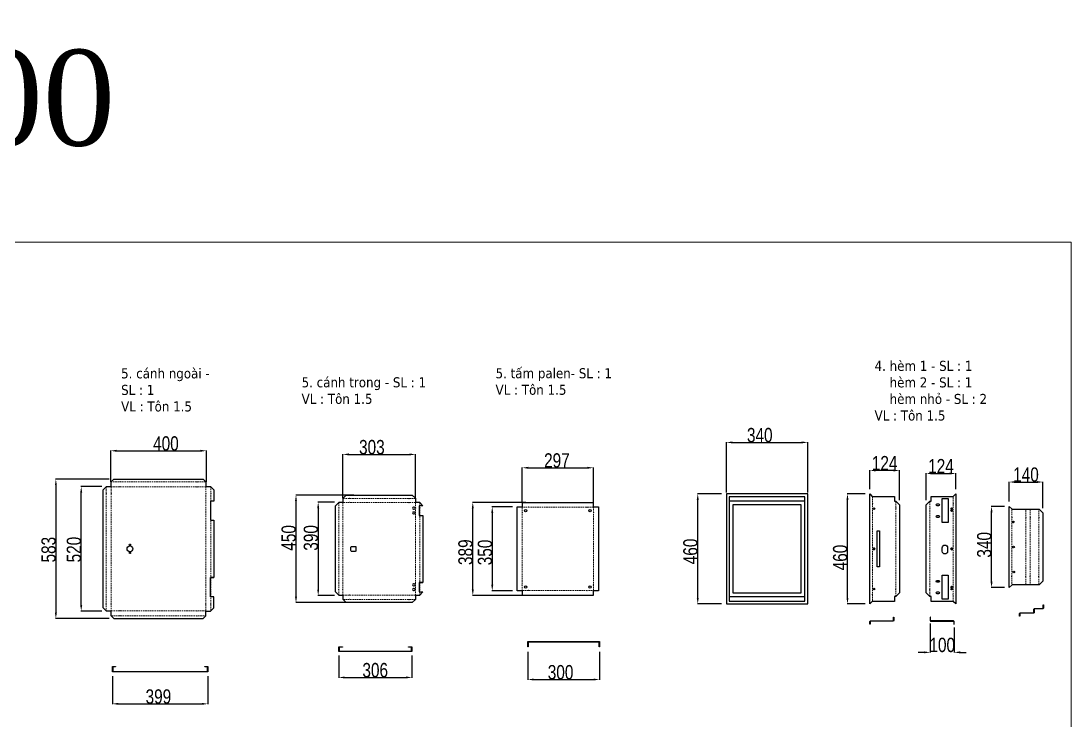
# Model space of a CAD drawing. Header units: inches. Extents: x 21 to 136330, y 8 to 58290.
# Drawn here: x 34946 to 39335, y 8106 to 11032 of the extents above; entities that cross this region are included whole.
import ezdxf
from ezdxf.enums import TextEntityAlignment as Align

# ---------------------------------------------------------------- set-up
doc = ezdxf.new("R2010")
doc.units = ezdxf.units.IN
doc.header["$MEASUREMENT"] = 0
doc.linetypes.add('HIDDEN', pattern=[9.525, 6.35, -3.175])
doc.layers.add('0 TĂNG CỨNG', color=7, linetype='Continuous', lineweight=15)
doc.layers.add('@.0.DM. NÉT ĐỨT', color=8, linetype='HIDDEN', lineweight=9)
doc.layers.add('1-EMC-ACESS', color=4, linetype='Continuous')
doc.layers.add('@.0.DM. NÉT CHÍNH', color=7, linetype='Continuous')
doc.layers.add('@.DM. KÍCH THƯỚC', color=8, linetype='Continuous', transparency=0.2)
doc.layers.add('@.DM. KÍCH THƯỚC @ 1', color=8, linetype='Continuous', transparency=0.2)
doc.styles.add('ARIAL', font='arial.ttf')
doc.styles.add('Note Text (ISO)', font='tahoma.ttf')
doc.styles.add('roman', font='roman.shx', dxfattribs={"width": 0.8})
doc.styles.add('Tahoma (Input Text)', font='tahoma.ttf')
doc.dimstyles.new('Kích thước Duy Mạnh', dxfattribs={"dimtxt": 30, "dimasz": 25, "dimexe": 1.25, "dimexo": 20, "dimtad": 1, "dimdec": 1, "dimtxsty": 'roman', "dimcen": 2.5, "dimclrd": 8, "dimclre": 8, "dimclrt": 2, "dimadec": 0, "dimazin": 0, "dimtfac": 1, "dimtdec": 1, "dimtix": 1, "dimtmove": 0, "dimatfit": 3, "dimfxl": 1, "dimtfillclr": 1, "dimarcsym": 0})

# ---------------------------------------------------------------- blocks, each defined once
blk = doc.blocks.new('*D1336')
at = {"layer": '@.DM. KÍCH THƯỚC', "color": 8, "lineweight": -2, "transparency": 16777216}
for p, q in [((38474.5, 9055.8), (38399.7, 9055.8)), ((38474.5, 8596), (38399.7, 8596))]:
    blk.add_line(p, q, dxfattribs=at)
at = {"layer": '@.DM. KÍCH THƯỚC', "lineweight": -2, "transparency": 16777216}
blk.add_line((38401, 8621), (38401, 9030.8), dxfattribs=at)
at = {"layer": '@.DM. KÍCH THƯỚC', "transparency": 16777216}
for points in [[(38396.8, 9030.8), (38405.1, 9030.8), (38401, 9055.8)], [(38396.8, 8621), (38405.1, 8621), (38401, 8596)]]:
    blk.add_solid(points, dxfattribs=at)
at = {"layer": 'Defpoints', "color": 0, "transparency": 16777216}
for p in [(38401, 9055.8), (38494.5, 9055.8), (38494.5, 8596)]:
    blk.add_point(p, dxfattribs=at)
at = {"layer": '@.DM. KÍCH THƯỚC', "color": 2, "transparency": 16777216, "insert": (38340.4, 8736.1), "char_height": 60, "attachment_point": 1, "rotation": 90, "style": 'roman'}
blk.add_mtext('460', dxfattribs=at)
blk = doc.blocks.new('*D1305')
at = {"layer": '@.DM. KÍCH THƯỚC', "color": 8, "lineweight": -2, "transparency": 16777216}
for p, q in [((35314.5, 9117.2), (35090.6, 9117.2)), ((35314.5, 8534.6), (35090.6, 8534.6))]:
    blk.add_line(p, q, dxfattribs=at)
at = {"layer": '@.DM. KÍCH THƯỚC', "lineweight": -2, "transparency": 16777216}
blk.add_line((35091.8, 9092.2), (35091.8, 8559.6), dxfattribs=at)
at = {"layer": '@.DM. KÍCH THƯỚC', "transparency": 16777216}
for points in [[(35087.7, 9092.2), (35096, 9092.2), (35091.8, 9117.2)], [(35087.7, 8559.6), (35096, 8559.6), (35091.8, 8534.6)]]:
    blk.add_solid(points, dxfattribs=at)
at = {"layer": 'Defpoints', "color": 0, "transparency": 16777216}
for p in [(35334.5, 9117.2), (35091.8, 8534.6), (35334.5, 8534.6)]:
    blk.add_point(p, dxfattribs=at)
at = {"layer": '@.DM. KÍCH THƯỚC', "color": 2, "transparency": 16777216, "insert": (35031.2, 8769), "char_height": 60, "attachment_point": 1, "rotation": 90, "style": 'roman'}
blk.add_mtext('583', dxfattribs=at)
blk = doc.blocks.new('*D1306')
at = {"layer": '@.DM. KÍCH THƯỚC', "color": 8, "lineweight": -2, "transparency": 16777216}
for p, q in [((35283.5, 9085.9), (35196.4, 9085.9)), ((35283.5, 8565.9), (35196.4, 8565.9))]:
    blk.add_line(p, q, dxfattribs=at)
at = {"layer": '@.DM. KÍCH THƯỚC', "lineweight": -2, "transparency": 16777216}
blk.add_line((35197.7, 8590.9), (35197.7, 9060.9), dxfattribs=at)
at = {"layer": '@.DM. KÍCH THƯỚC', "transparency": 16777216}
for points in [[(35193.5, 9060.9), (35201.9, 9060.9), (35197.7, 9085.9)], [(35193.5, 8590.9), (35201.9, 8590.9), (35197.7, 8565.9)]]:
    blk.add_solid(points, dxfattribs=at)
at = {"layer": 'Defpoints', "color": 0, "transparency": 16777216}
for p in [(35197.7, 9085.9), (35303.5, 9085.9), (35303.5, 8565.9)]:
    blk.add_point(p, dxfattribs=at)
at = {"layer": '@.DM. KÍCH THƯỚC', "color": 2, "transparency": 16777216, "insert": (35137.1, 8769.3), "char_height": 60, "attachment_point": 1, "rotation": 90, "style": 'roman'}
blk.add_mtext('520', dxfattribs=at)
blk = doc.blocks.new('*D1307')
at = {"layer": '@.DM. KÍCH THƯỚC', "color": 8, "lineweight": -2, "transparency": 16777216}
for p, q in [((35328, 8294.3), (35328, 8176.8)), ((35727, 8294.3), (35727, 8176.8))]:
    blk.add_line(p, q, dxfattribs=at)
at = {"layer": '@.DM. KÍCH THƯỚC', "lineweight": -2, "transparency": 16777216}
blk.add_line((35353, 8178), (35702, 8178), dxfattribs=at)
at = {"layer": '@.DM. KÍCH THƯỚC', "transparency": 16777216}
for points in [[(35353, 8182.2), (35353, 8173.8), (35328, 8178)], [(35702, 8182.2), (35702, 8173.8), (35727, 8178)]]:
    blk.add_solid(points, dxfattribs=at)
at = {"layer": 'Defpoints', "color": 0, "transparency": 16777216}
for p in [(35328, 8314.3), (35727, 8314.3), (35727, 8178)]:
    blk.add_point(p, dxfattribs=at)
at = {"layer": '@.DM. KÍCH THƯỚC', "color": 2, "transparency": 16777216, "insert": (35466.9, 8238.6), "char_height": 60, "attachment_point": 1, "style": 'roman'}
blk.add_mtext('399', dxfattribs=at)
blk = doc.blocks.new('*D1308')
at = {"layer": '@.DM. KÍCH THƯỚC', "color": 8, "lineweight": -2, "transparency": 16777216}
for p, q in [((36256.3, 9020.9), (36187.2, 9020.9)), ((36256.3, 8630.9), (36187.2, 8630.9))]:
    blk.add_line(p, q, dxfattribs=at)
at = {"layer": '@.DM. KÍCH THƯỚC', "lineweight": -2, "transparency": 16777216}
blk.add_line((36188.4, 8995.9), (36188.4, 8655.9), dxfattribs=at)
at = {"layer": '@.DM. KÍCH THƯỚC', "transparency": 16777216}
for points in [[(36184.3, 8995.9), (36192.6, 8995.9), (36188.4, 9020.9)], [(36184.3, 8655.9), (36192.6, 8655.9), (36188.4, 8630.9)]]:
    blk.add_solid(points, dxfattribs=at)
at = {"layer": 'Defpoints', "color": 0, "transparency": 16777216}
for p in [(36276.3, 9020.9), (36188.4, 8630.9), (36276.3, 8630.9)]:
    blk.add_point(p, dxfattribs=at)
at = {"layer": '@.DM. KÍCH THƯỚC', "color": 2, "transparency": 16777216, "insert": (36127.8, 8818.2), "char_height": 60, "attachment_point": 1, "rotation": 90, "style": 'roman'}
blk.add_mtext('390', dxfattribs=at)
blk = doc.blocks.new('*D1309')
at = {"layer": '@.DM. KÍCH THƯỚC', "color": 8, "lineweight": -2, "transparency": 16777216}
for p, q in [((36337.8, 9050.7), (36094.3, 9050.7)), ((36337.8, 8601.1), (36094.3, 8601.1))]:
    blk.add_line(p, q, dxfattribs=at)
at = {"layer": '@.DM. KÍCH THƯỚC', "lineweight": -2, "transparency": 16777216}
blk.add_line((36095.6, 9025.7), (36095.6, 8626.1), dxfattribs=at)
at = {"layer": '@.DM. KÍCH THƯỚC', "transparency": 16777216}
for points in [[(36091.4, 9025.7), (36099.7, 9025.7), (36095.6, 9050.7)], [(36091.4, 8626.1), (36099.7, 8626.1), (36095.6, 8601.1)]]:
    blk.add_solid(points, dxfattribs=at)
at = {"layer": 'Defpoints', "color": 0, "transparency": 16777216}
for p in [(36357.8, 9050.7), (36095.6, 8601.1), (36357.8, 8601.1)]:
    blk.add_point(p, dxfattribs=at)
at = {"layer": '@.DM. KÍCH THƯỚC', "color": 2, "transparency": 16777216, "insert": (36034.9, 8818.2), "char_height": 60, "attachment_point": 1, "rotation": 90, "style": 'roman'}
blk.add_mtext('450', dxfattribs=at)
blk = doc.blocks.new('*D1310')
at = {"layer": '@.DM. KÍCH THƯỚC', "color": 8, "lineweight": -2, "transparency": 16777216}
for p, q in [((35321, 9105.9), (35321, 9237.2)), ((35720.8, 9105.9), (35720.8, 9237.2))]:
    blk.add_line(p, q, dxfattribs=at)
at = {"layer": '@.DM. KÍCH THƯỚC', "lineweight": -2, "transparency": 16777216}
blk.add_line((35346, 9235.9), (35695.8, 9235.9), dxfattribs=at)
at = {"layer": '@.DM. KÍCH THƯỚC', "transparency": 16777216}
for points in [[(35346, 9240.1), (35346, 9231.7), (35321, 9235.9)], [(35695.8, 9240.1), (35695.8, 9231.7), (35720.8, 9235.9)]]:
    blk.add_solid(points, dxfattribs=at)
at = {"layer": 'Defpoints', "color": 0, "transparency": 16777216}
for p in [(35720.8, 9235.9), (35321, 9085.9), (35720.8, 9085.9)]:
    blk.add_point(p, dxfattribs=at)
at = {"layer": '@.DM. KÍCH THƯỚC', "color": 2, "transparency": 16777216, "insert": (35498.3, 9296.5), "char_height": 60, "attachment_point": 1, "style": 'roman'}
blk.add_mtext('400', dxfattribs=at)
blk = doc.blocks.new('*D1311')
at = {"layer": '@.DM. KÍCH THƯỚC', "color": 8, "lineweight": -2, "transparency": 16777216}
for p, q in [((36274.5, 8379.7), (36274.5, 8287.1)), ((36580.5, 8379.7), (36580.5, 8287.1))]:
    blk.add_line(p, q, dxfattribs=at)
at = {"layer": '@.DM. KÍCH THƯỚC', "lineweight": -2, "transparency": 16777216}
blk.add_line((36299.5, 8288.4), (36555.5, 8288.4), dxfattribs=at)
at = {"layer": '@.DM. KÍCH THƯỚC', "transparency": 16777216}
for points in [[(36299.5, 8292.5), (36299.5, 8284.2), (36274.5, 8288.4)], [(36555.5, 8292.5), (36555.5, 8284.2), (36580.5, 8288.4)]]:
    blk.add_solid(points, dxfattribs=at)
at = {"layer": 'Defpoints', "color": 0, "transparency": 16777216}
for p in [(36274.5, 8399.7), (36580.5, 8399.7), (36580.5, 8288.4)]:
    blk.add_point(p, dxfattribs=at)
at = {"layer": '@.DM. KÍCH THƯỚC', "color": 2, "transparency": 16777216, "insert": (36373.2, 8349), "char_height": 60, "attachment_point": 1, "style": 'roman'}
blk.add_mtext('306', dxfattribs=at)
blk = doc.blocks.new('*D1312')
at = {"layer": '@.DM. KÍCH THƯỚC', "color": 8, "lineweight": -2, "transparency": 16777216}
for p, q in [((37064.6, 8396), (37064.6, 8278.4)), ((37364.6, 8396), (37364.6, 8278.4))]:
    blk.add_line(p, q, dxfattribs=at)
at = {"layer": '@.DM. KÍCH THƯỚC', "lineweight": -2, "transparency": 16777216}
blk.add_line((37089.6, 8279.7), (37339.6, 8279.7), dxfattribs=at)
at = {"layer": '@.DM. KÍCH THƯỚC', "transparency": 16777216}
for points in [[(37089.6, 8283.8), (37089.6, 8275.5), (37064.6, 8279.7)], [(37339.6, 8283.8), (37339.6, 8275.5), (37364.6, 8279.7)]]:
    blk.add_solid(points, dxfattribs=at)
at = {"layer": 'Defpoints', "color": 0, "transparency": 16777216}
for p in [(37064.6, 8416), (37364.6, 8416), (37364.6, 8279.7)]:
    blk.add_point(p, dxfattribs=at)
at = {"layer": '@.DM. KÍCH THƯỚC', "color": 2, "transparency": 16777216, "insert": (37148.1, 8340.3), "char_height": 60, "attachment_point": 1, "style": 'roman'}
blk.add_mtext('300', dxfattribs=at)
blk = doc.blocks.new('*D1373')
at = {"layer": '@.DM. KÍCH THƯỚC', "color": 8, "lineweight": -2, "transparency": 16777216}
for p, q in [((36292, 9037.9), (36292, 9221.9)), ((36595.4, 9037.9), (36595.4, 9221.9))]:
    blk.add_line(p, q, dxfattribs=at)
at = {"layer": '@.DM. KÍCH THƯỚC', "lineweight": -2, "transparency": 16777216}
blk.add_line((36317, 9220.7), (36570.4, 9220.7), dxfattribs=at)
at = {"layer": '@.DM. KÍCH THƯỚC', "transparency": 16777216}
for points in [[(36317, 9224.9), (36317, 9216.5), (36292, 9220.7)], [(36570.4, 9224.9), (36570.4, 9216.5), (36595.4, 9220.7)]]:
    blk.add_solid(points, dxfattribs=at)
at = {"layer": 'Defpoints', "color": 0, "transparency": 16777216}
for p in [(36595.4, 9220.7), (36292, 9017.9), (36595.4, 9017.9)]:
    blk.add_point(p, dxfattribs=at)
at = {"layer": '@.DM. KÍCH THƯỚC', "color": 2, "transparency": 16777216, "insert": (36359.2, 9281.3), "char_height": 60, "attachment_point": 1, "style": 'roman'}
blk.add_mtext('303', dxfattribs=at)
blk = doc.blocks.new('*D1374')
at = {"layer": '@.DM. KÍCH THƯỚC', "color": 8, "lineweight": -2, "transparency": 16777216}
for p, q in [((37041.5, 9017.9), (37041.5, 9166.1)), ((37338.9, 9017.9), (37338.9, 9166.1))]:
    blk.add_line(p, q, dxfattribs=at)
at = {"layer": '@.DM. KÍCH THƯỚC', "lineweight": -2, "transparency": 16777216}
blk.add_line((37066.5, 9164.9), (37313.9, 9164.9), dxfattribs=at)
at = {"layer": '@.DM. KÍCH THƯỚC', "transparency": 16777216}
for points in [[(37066.5, 9169), (37066.5, 9160.7), (37041.5, 9164.9)], [(37313.9, 9169), (37313.9, 9160.7), (37338.9, 9164.9)]]:
    blk.add_solid(points, dxfattribs=at)
at = {"layer": 'Defpoints', "color": 0, "transparency": 16777216}
for p in [(37338.9, 9164.9), (37041.5, 8997.9), (37338.9, 8997.9)]:
    blk.add_point(p, dxfattribs=at)
at = {"layer": '@.DM. KÍCH THƯỚC', "color": 2, "transparency": 16777216, "insert": (37132.7, 9225.5), "char_height": 60, "attachment_point": 1, "style": 'roman'}
blk.add_mtext('297', dxfattribs=at)
blk = doc.blocks.new('*D1375')
at = {"layer": '@.DM. KÍCH THƯỚC', "color": 8, "lineweight": -2, "transparency": 16777216}
for p, q in [((37000.8, 9000.9), (36914.7, 9000.9)), ((37000.8, 8650.9), (36914.7, 8650.9))]:
    blk.add_line(p, q, dxfattribs=at)
at = {"layer": '@.DM. KÍCH THƯỚC', "lineweight": -2, "transparency": 16777216}
blk.add_line((36916, 8975.9), (36916, 8675.9), dxfattribs=at)
at = {"layer": '@.DM. KÍCH THƯỚC', "transparency": 16777216}
for points in [[(36911.8, 8975.9), (36920.2, 8975.9), (36916, 9000.9)], [(36911.8, 8675.9), (36920.2, 8675.9), (36916, 8650.9)]]:
    blk.add_solid(points, dxfattribs=at)
at = {"layer": 'Defpoints', "color": 0, "transparency": 16777216}
for p in [(37020.8, 9000.9), (36916, 8650.9), (37020.8, 8650.9)]:
    blk.add_point(p, dxfattribs=at)
at = {"layer": '@.DM. KÍCH THƯỚC', "color": 2, "transparency": 16777216, "insert": (36855.4, 8757.3), "char_height": 60, "attachment_point": 1, "rotation": 90, "style": 'roman'}
blk.add_mtext('350', dxfattribs=at)
blk = doc.blocks.new('*D1376')
at = {"layer": '@.DM. KÍCH THƯỚC', "color": 8, "lineweight": -2, "transparency": 16777216}
for p, q in [((37056.1, 9020.3), (36833.4, 9020.3)), ((37056.1, 8631.5), (36833.4, 8631.5))]:
    blk.add_line(p, q, dxfattribs=at)
at = {"layer": '@.DM. KÍCH THƯỚC', "lineweight": -2, "transparency": 16777216}
blk.add_line((36834.7, 8656.5), (36834.7, 8995.3), dxfattribs=at)
at = {"layer": '@.DM. KÍCH THƯỚC', "transparency": 16777216}
for points in [[(36830.5, 8995.3), (36838.9, 8995.3), (36834.7, 9020.3)], [(36830.5, 8656.5), (36838.9, 8656.5), (36834.7, 8631.5)]]:
    blk.add_solid(points, dxfattribs=at)
at = {"layer": 'Defpoints', "color": 0, "transparency": 16777216}
for p in [(36834.7, 9020.3), (37076.1, 9020.3), (37076.1, 8631.5)]:
    blk.add_point(p, dxfattribs=at)
at = {"layer": '@.DM. KÍCH THƯỚC', "color": 2, "transparency": 16777216, "insert": (36774.1, 8758.4), "char_height": 60, "attachment_point": 1, "rotation": 90, "style": 'roman'}
blk.add_mtext('389', dxfattribs=at)
blk = doc.blocks.new('*D1343')
at = {"layer": '@.DM. KÍCH THƯỚC', "color": 8, "lineweight": -2, "transparency": 16777216}
for p, q in [((39057.2, 9003.6), (39002.1, 9003.6)), ((39057.2, 8663.8), (39002.1, 8663.8))]:
    blk.add_line(p, q, dxfattribs=at)
at = {"layer": '@.DM. KÍCH THƯỚC', "lineweight": -2, "transparency": 16777216}
blk.add_line((39003.4, 8688.8), (39003.4, 8978.6), dxfattribs=at)
at = {"layer": '@.DM. KÍCH THƯỚC', "transparency": 16777216}
for points in [[(38999.2, 8978.6), (39007.5, 8978.6), (39003.4, 9003.6)], [(38999.2, 8688.8), (39007.5, 8688.8), (39003.4, 8663.8)]]:
    blk.add_solid(points, dxfattribs=at)
at = {"layer": 'Defpoints', "color": 0, "transparency": 16777216}
for p in [(39003.4, 9003.6), (39077.2, 9003.6), (39077.2, 8663.8)]:
    blk.add_point(p, dxfattribs=at)
at = {"layer": '@.DM. KÍCH THƯỚC', "color": 2, "transparency": 16777216, "insert": (38942.7, 8789.2), "char_height": 60, "attachment_point": 1, "rotation": 90, "style": 'roman'}
blk.add_mtext('340', dxfattribs=at)
blk = doc.blocks.new('*U378')
at = {"layer": '@.0.DM. NÉT CHÍNH', "color": 0}
blk.add_circle((0, 0), 3.5, dxfattribs=at)
blk = doc.blocks.new('*U379')
at = {"layer": '@.0.DM. NÉT CHÍNH', "color": 0, "linetype": 'ByBlock', "lineweight": -2, "transparency": 16777216}
blk.add_blockref('*U378', (0, 0), dxfattribs=at)
blk = doc.blocks.new('*U380')
at = {"layer": '@.0.DM. NÉT CHÍNH', "color": 0}
blk.add_circle((0, 0), 3.5, dxfattribs=at)
blk = doc.blocks.new('*U381')
at = {"layer": '@.0.DM. NÉT CHÍNH', "color": 0, "linetype": 'ByBlock', "lineweight": -2, "transparency": 16777216}
blk.add_blockref('*U380', (0, 0), dxfattribs=at)
blk = doc.blocks.new('*U382')
at = {"layer": '@.0.DM. NÉT CHÍNH', "color": 0}
blk.add_circle((0, 0), 3.5, dxfattribs=at)
blk = doc.blocks.new('*U383')
at = {"layer": '@.0.DM. NÉT CHÍNH', "color": 0, "linetype": 'ByBlock', "lineweight": -2, "transparency": 16777216}
blk.add_blockref('*U382', (0, 0), dxfattribs=at)
blk = doc.blocks.new('*U384')
at = {"layer": '@.0.DM. NÉT CHÍNH', "color": 0}
blk.add_circle((0, 0), 3.5, dxfattribs=at)
blk = doc.blocks.new('*U385')
at = {"layer": '@.0.DM. NÉT CHÍNH', "color": 0, "linetype": 'ByBlock', "lineweight": -2, "transparency": 16777216}
blk.add_blockref('*U384', (0, 0), dxfattribs=at)
blk = doc.blocks.new('*U386')
at = {"layer": '@.0.DM. NÉT CHÍNH', "color": 0}
blk.add_circle((0, 0), 3.5, dxfattribs=at)
blk = doc.blocks.new('*U387')
at = {"layer": '@.0.DM. NÉT CHÍNH', "color": 0, "linetype": 'ByBlock', "lineweight": -2, "transparency": 16777216}
blk.add_blockref('*U386', (0, 0), dxfattribs=at)
blk = doc.blocks.new('*D1346')
at = {"layer": '@.DM. KÍCH THƯỚC', "color": 8, "lineweight": -2, "transparency": 16777216}
for p, q in [((38494.5, 9075.8), (38494.5, 9154.8)), ((38618.2, 9029.9), (38618.2, 9154.8))]:
    blk.add_line(p, q, dxfattribs=at)
at = {"layer": '@.DM. KÍCH THƯỚC', "lineweight": -2, "transparency": 16777216}
blk.add_line((38593.2, 9153.5), (38519.5, 9153.5), dxfattribs=at)
at = {"layer": '@.DM. KÍCH THƯỚC', "transparency": 16777216}
for points in [[(38519.5, 9157.7), (38519.5, 9149.4), (38494.5, 9153.5)], [(38593.2, 9157.7), (38593.2, 9149.4), (38618.2, 9153.5)]]:
    blk.add_solid(points, dxfattribs=at)
at = {"layer": 'Defpoints', "color": 0, "transparency": 16777216}
for p in [(38494.5, 9153.5), (38494.5, 9055.8), (38618.2, 9009.9)]:
    blk.add_point(p, dxfattribs=at)
at = {"layer": '@.DM. KÍCH THƯỚC', "color": 2, "transparency": 16777216, "insert": (38556.3, 9184.2), "char_height": 60, "attachment_point": 5, "style": 'roman'}
blk.add_mtext('124', dxfattribs=at)
blk = doc.blocks.new('*D1347')
at = {"layer": '@.DM. KÍCH THƯỚC', "color": 8, "lineweight": -2, "transparency": 16777216}
for p, q in [((38729.9, 9029.9), (38729.9, 9142.3)), ((38853.7, 9075.8), (38853.7, 9142.3))]:
    blk.add_line(p, q, dxfattribs=at)
at = {"layer": '@.DM. KÍCH THƯỚC', "lineweight": -2, "transparency": 16777216}
blk.add_line((38754.9, 9141), (38828.7, 9141), dxfattribs=at)
at = {"layer": '@.DM. KÍCH THƯỚC', "transparency": 16777216}
for points in [[(38754.9, 9145.2), (38754.9, 9136.9), (38729.9, 9141)], [(38828.7, 9145.2), (38828.7, 9136.9), (38853.7, 9141)]]:
    blk.add_solid(points, dxfattribs=at)
at = {"layer": 'Defpoints', "color": 0, "transparency": 16777216}
for p in [(38853.7, 9141), (38853.7, 9055.8), (38729.9, 9009.9)]:
    blk.add_point(p, dxfattribs=at)
at = {"layer": '@.DM. KÍCH THƯỚC', "color": 2, "transparency": 16777216, "insert": (38791.8, 9171.7), "char_height": 60, "attachment_point": 5, "style": 'roman'}
blk.add_mtext('124', dxfattribs=at)
blk = doc.blocks.new('*D1348')
at = {"layer": '@.DM. KÍCH THƯỚC', "color": 8, "lineweight": -2, "transparency": 16777216}
for p, q in [((39077.2, 9023.6), (39077.2, 9106.5)), ((39217.3, 8996.2), (39217.3, 9106.5))]:
    blk.add_line(p, q, dxfattribs=at)
at = {"layer": '@.DM. KÍCH THƯỚC', "lineweight": -2, "transparency": 16777216}
blk.add_line((39102.2, 9105.3), (39192.3, 9105.3), dxfattribs=at)
at = {"layer": '@.DM. KÍCH THƯỚC', "transparency": 16777216}
for points in [[(39102.2, 9109.4), (39102.2, 9101.1), (39077.2, 9105.3)], [(39192.3, 9109.4), (39192.3, 9101.1), (39217.3, 9105.3)]]:
    blk.add_solid(points, dxfattribs=at)
at = {"layer": 'Defpoints', "color": 0, "transparency": 16777216}
for p in [(39217.3, 9105.3), (39077.2, 9003.6), (39217.3, 8976.2)]:
    blk.add_point(p, dxfattribs=at)
at = {"layer": '@.DM. KÍCH THƯỚC', "color": 2, "transparency": 16777216, "insert": (39147.2, 9135.9), "char_height": 60, "attachment_point": 5, "style": 'roman'}
blk.add_mtext('140', dxfattribs=at)
blk = doc.blocks.new('*D1349')
at = {"layer": '@.DM. KÍCH THƯỚC', "color": 8, "lineweight": -2, "transparency": 16777216}
for p, q in [((38747.1, 8513.4), (38747.1, 8392)), ((38847.1, 8496.6), (38847.1, 8392))]:
    blk.add_line(p, q, dxfattribs=at)
at = {"layer": '@.DM. KÍCH THƯỚC', "lineweight": -2, "transparency": 16777216}
for p, q in [((38722.1, 8393.3), (38697.1, 8393.3)), ((38872.1, 8393.3), (38897.1, 8393.3))]:
    blk.add_line(p, q, dxfattribs=at)
at = {"layer": '@.DM. KÍCH THƯỚC', "transparency": 16777216}
for points in [[(38722.1, 8397.4), (38722.1, 8389.1), (38747.1, 8393.3)], [(38872.1, 8397.4), (38872.1, 8389.1), (38847.1, 8393.3)]]:
    blk.add_solid(points, dxfattribs=at)
at = {"layer": 'Defpoints', "color": 0, "transparency": 16777216}
for p in [(38747.1, 8533.4), (38847.1, 8516.6), (38847.1, 8393.3)]:
    blk.add_point(p, dxfattribs=at)
at = {"layer": '@.DM. KÍCH THƯỚC', "color": 2, "transparency": 16777216, "insert": (38797.1, 8423.9), "char_height": 60, "attachment_point": 5, "style": 'roman'}
blk.add_mtext('100', dxfattribs=at)
blk = doc.blocks.new('*D1352')
at = {"layer": '@.DM. KÍCH THƯỚC', "color": 8, "lineweight": -2, "transparency": 16777216}
for p, q in [((37874.7, 9055.8), (37773.8, 9055.8)), ((37874.7, 8596), (37773.8, 8596))]:
    blk.add_line(p, q, dxfattribs=at)
at = {"layer": '@.DM. KÍCH THƯỚC', "lineweight": -2, "transparency": 16777216}
blk.add_line((37775, 8621), (37775, 9030.8), dxfattribs=at)
at = {"layer": '@.DM. KÍCH THƯỚC', "transparency": 16777216}
for points in [[(37770.9, 9030.8), (37779.2, 9030.8), (37775, 9055.8)], [(37770.9, 8621), (37779.2, 8621), (37775, 8596)]]:
    blk.add_solid(points, dxfattribs=at)
at = {"layer": 'Defpoints', "color": 0, "transparency": 16777216}
for p in [(37775, 9055.8), (37894.7, 9055.8), (37894.7, 8596)]:
    blk.add_point(p, dxfattribs=at)
at = {"layer": '@.DM. KÍCH THƯỚC', "color": 2, "transparency": 16777216, "insert": (37714.4, 8761.6), "char_height": 60, "attachment_point": 1, "rotation": 90, "style": 'roman'}
blk.add_mtext('460', dxfattribs=at)
blk = doc.blocks.new('*D1353')
at = {"layer": '@.DM. KÍCH THƯỚC', "color": 8, "lineweight": -2, "transparency": 16777216}
for p, q in [((37894.7, 9060.9), (37894.7, 9272.1)), ((38234.6, 9060.9), (38234.6, 9272.1))]:
    blk.add_line(p, q, dxfattribs=at)
at = {"layer": '@.DM. KÍCH THƯỚC', "lineweight": -2, "transparency": 16777216}
blk.add_line((37919.7, 9270.9), (38209.6, 9270.9), dxfattribs=at)
at = {"layer": '@.DM. KÍCH THƯỚC', "transparency": 16777216}
for points in [[(37919.7, 9275), (37919.7, 9266.7), (37894.7, 9270.9)], [(38209.6, 9275), (38209.6, 9266.7), (38234.6, 9270.9)]]:
    blk.add_solid(points, dxfattribs=at)
at = {"layer": 'Defpoints', "color": 0, "transparency": 16777216}
for p in [(38234.6, 9270.9), (37894.7, 9040.9), (38234.6, 9040.9)]:
    blk.add_point(p, dxfattribs=at)
at = {"layer": '@.DM. KÍCH THƯỚC', "color": 2, "transparency": 16777216, "insert": (37980.8, 9331.5), "char_height": 60, "attachment_point": 1, "style": 'roman'}
blk.add_mtext('340', dxfattribs=at)
blk = doc.blocks.new('KHUNG KT1')
at = {"color": 7}
blk.add_lwpolyline([(0, 0), (7128, 0), (7128, -5040), (0, -5040)], close=True, dxfattribs=at)
at = {"color": 1, "style": 'Tahoma (Input Text)', "flags": 8}
for tag, p in [('#01', (328.9, -4851.1)), ('#03', (1514.7, -4846.3)), ('#05', (2819, -4851.1)), ('#07', (4424, -4851.1)), ('#09', (5172.9, -4851.1)), ('#02', (189.8, -4995.1)), ('#04', (1755.3, -4995.1)), ('#06', (2727.8, -4995.1)), ('#08', (4382.7, -4995.1)), ('#10', (5172.9, -4995.1))]:
    blk.add_attdef(tag, p, '', height=60, dxfattribs=at)
blk.add_attdef('#11', text='', height=60, dxfattribs=at).set_placement((6996, -4961.6), align=Align.CENTER)
at = {"layer": '0 TĂNG CỨNG', "color": 1, "style": 'ARIAL'}
blk.add_attdef('#12', (852.8, -4987.6), '', height=60, dxfattribs=at)

msp = doc.modelspace()

# ---------------------------------------------------------------- linework, layer by layer
at = {"layer": '@.0.DM. NÉT CHÍNH', "color": 1}
for p, q in [((35360.4841, 9105.5005), (35358.9841, 9105.5005)), ((35681.3689, 9105.5005), (35682.8689, 9105.5005)), ((35301.8371, 9056.7975), (35301.8371, 9055.2975)), ((35322.7301, 9056.7975), (35322.7301, 9055.2975)), ((35360.4841, 9084.6076), (35358.9841, 9084.6076)), ((35681.3689, 9084.6076), (35682.8689, 9084.6076)), ((35719.123, 9056.7975), (35719.123, 9055.2975)), ((35740.0159, 9056.7975), (35740.0159, 9055.2975)), ((36319.5051, 9037.0005), (36318.0051, 9037.0005)), ((36319.5051, 9019.6076), (36318.0051, 9019.6076)), ((36567.8449, 9037.0005), (36569.3449, 9037.0005)), ((36567.8449, 9019.6076), (36569.3449, 9019.6076)), ((37069.002, 8999.6076), (37067.502, 8999.6076)), ((37311.3418, 8999.6076), (37312.8418, 8999.6076)), ((38505.1517, 9017.4131), (38505.1517, 9015.9131)), ((38843.0088, 9016.1908), (38843.0088, 9014.6908)), ((36274.5856, 8997.7881), (36274.5856, 8996.2881)), ((36291.9785, 8997.7881), (36291.9785, 8996.2881)), ((36595.3715, 8997.7881), (36595.3715, 8996.2881)), ((36612.7644, 8997.7881), (36612.7644, 8996.2881)), ((37041.4755, 8977.7881), (37041.4755, 8976.2881)), ((37338.8684, 8977.7881), (37338.8684, 8976.2881)), ((38602.5446, 8997.0348), (38602.5446, 8995.5348)), ((38745.6159, 8997.9444), (38745.6159, 8996.4444)), ((39087.9014, 8957.7477), (39087.9014, 8956.2477)), ((39146.7943, 8957.2517), (39146.7943, 8955.7517)), ((39164.1872, 8957.4997), (39164.1872, 8955.9997)), ((39201.5801, 8957.7477), (39201.5801, 8956.2477)), ((39087.9014, 8709.6347), (39087.9014, 8711.1347)), ((39146.7943, 8710.1307), (39146.7943, 8711.6307)), ((39164.1872, 8709.8827), (39164.1872, 8711.3827)), ((39201.5801, 8709.6347), (39201.5801, 8711.1347)), ((36274.5856, 8654.0342), (36274.5856, 8655.5342)), ((36291.9785, 8654.0342), (36291.9785, 8655.5342)), ((36595.3715, 8654.0342), (36595.3715, 8655.5342)), ((36612.7644, 8654.0342), (36612.7644, 8655.5342)), ((37041.4755, 8674.0342), (37041.4755, 8675.5342)), ((37069.002, 8652.2147), (37067.502, 8652.2147)), ((37311.3418, 8652.2147), (37312.8418, 8652.2147)), ((37338.8684, 8674.0342), (37338.8684, 8675.5342)), ((38602.5446, 8654.7875), (38602.5446, 8656.2875)), ((38745.6159, 8653.8779), (38745.6159, 8655.3779)), ((36319.5051, 8632.2147), (36318.0051, 8632.2147)), ((36319.5051, 8614.8218), (36318.0051, 8614.8218)), ((36567.8449, 8632.2147), (36569.3449, 8632.2147)), ((36567.8449, 8614.8218), (36569.3449, 8614.8218)), ((38505.1517, 8634.4093), (38505.1517, 8635.9093)), ((38843.0088, 8635.6315), (38843.0088, 8637.1315)), ((35301.8371, 8595.0249), (35301.8371, 8596.5249)), ((35322.7301, 8595.0249), (35322.7301, 8596.5249)), ((35360.4841, 8567.2147), (35358.9841, 8567.2147)), ((35681.3689, 8567.2147), (35682.8689, 8567.2147)), ((35719.123, 8595.0249), (35719.123, 8596.5249)), ((35740.0159, 8595.0249), (35740.0159, 8596.5249)), ((35360.4841, 8546.3218), (35358.9841, 8546.3218)), ((35681.3689, 8546.3218), (35682.8689, 8546.3218))]:
    msp.add_line(p, q, dxfattribs=at)
at = {"layer": '@.0.DM. NÉT CHÍNH', "color": 0}
for p, q in [((35322.7301, 9084.6238), (35322.7301, 9085.8796)), ((35719.123, 9084.6238), (35719.123, 9085.8796)), ((36291.9785, 9019.6238), (36291.9785, 9020.8796)), ((36595.3715, 9019.6238), (36595.3715, 9020.8796)), ((37041.4755, 8999.6238), (37041.4755, 9000.8796)), ((37041.4755, 8652.1985), (37041.4755, 8650.9428)), ((36291.9785, 8632.1985), (36291.9785, 8630.9428)), ((36595.3715, 8632.1985), (36595.3715, 8630.9428)), ((35322.7301, 8567.1985), (35322.7301, 8565.9428)), ((35719.123, 8567.1985), (35719.123, 8565.9428))]:
    msp.add_line(p, q, dxfattribs=at)
at = {"layer": '@.0.DM. NÉT CHÍNH'}
for p, q in [((38516.3831, 8524.8976), (38516.3831, 8524.9683)), ((38825.5924, 8524.8976), (38825.5924, 8524.9683)), ((39141.8864, 8558.489), (39141.8864, 8558.5597)), ((36289.4503, 8415.1816), (36289.4503, 8416.6816)), ((36565.4503, 8415.1816), (36565.4503, 8416.6816)), ((35340.9725, 8333.2583), (35340.9725, 8334.7583)), ((35713.9725, 8333.2583), (35713.9725, 8334.7583))]:
    msp.add_line(p, q, dxfattribs=at)
for points in [[(35323.1265, 9085.9112), (35323.1265, 9105.8263), (35334.4972, 9117.197), (35707.3558, 9117.197), (35718.7265, 9105.8263), (35718.7265, 9085.9112), (35738.6417, 9085.9112), (35751.7124, 9072.8405), (35751.7124, 9025.9112), (35738.3194, 9025.9112), (35738.3194, 8945.9112), (35751.7124, 8945.9112), (35751.7124, 8705.9112), (35738.3194, 8705.9112), (35738.3194, 8705.9112), (35751.7124, 8705.9112), (35751.7124, 8705.9112), (35738.3194, 8705.9112)], [(35334.4972, 8534.6253), (35323.1265, 8545.996), (35323.1265, 8565.9112), (35303.2114, 8565.9112), (35290.1407, 8578.9819), (35290.1407, 9072.8405), (35303.2114, 9085.9112), (35323.1265, 9085.9112)], [(36260.8892, 9005.8405), (36275.9599, 9020.9112), (36292.375, 9020.9112), (36292.375, 9037.3263), (36305.7457, 9050.697), (36581.6043, 9050.697), (36594.975, 9037.3263), (36594.975, 9020.9112), (36611.3901, 9020.9112), (36626.4608, 9005.8405), (36626.4608, 9005.9112), (36610.5679, 9005.9112), (36610.5679, 8965.9112), (36626.4608, 8965.9112), (36626.4608, 8685.9112), (36610.5679, 8685.9112)], [(36610.5679, 8685.9112), (36610.5679, 8685.9112), (36626.4608, 8685.9112), (36626.4608, 8685.9112), (36610.5679, 8685.9112), (36610.5679, 8645.9112), (36626.4608, 8645.9112), (36626.4608, 8645.9819), (36611.3901, 8630.9112), (36594.975, 8630.9112), (36594.975, 8614.496), (36581.6043, 8601.1253), (36305.7457, 8601.1253), (36292.375, 8614.496), (36292.375, 8630.9112), (36275.9599, 8630.9112), (36260.8892, 8645.9819), (36260.8892, 9005.8405)], [(35334.4972, 8534.6253), (35707.3558, 8534.6253), (35718.7265, 8545.996), (35718.7265, 8565.9112), (35738.6417, 8565.9112), (35751.7124, 8578.9819), (35751.7124, 8625.9112), (35738.3194, 8625.9112), (35738.3194, 8705.9112)]]:
    msp.add_lwpolyline(points, dxfattribs=at)
for points in [[(37894.6547, 8595.9112), (38234.6547, 8595.9112), (38234.6547, 9055.8479), (37894.6547, 9055.8479)], [(37906.6547, 8607.9112), (38222.6547, 8607.9112), (38222.6547, 9043.8479), (37906.6547, 9043.8479)], [(38602.8117, 8626.4819), (38597.8481, 8626.4819), (38597.8481, 8606.4112), (38504.8845, 8606.4112), (38494.4552, 8595.9819), (38494.4552, 9055.8405), (38504.8845, 9045.4112), (38597.8481, 9045.4112), (38597.8481, 9025.3405), (38602.8117, 9025.3405), (38618.241, 9009.9112), (38618.241, 8641.9112)], [(38745.3487, 9025.3405), (38750.3124, 9025.3405), (38750.3124, 9045.4112), (38843.276, 9045.4112), (38853.7053, 9055.8405), (38853.7053, 8595.9819), (38843.276, 8606.4112), (38750.3124, 8606.4112), (38750.3124, 8626.4819), (38745.3487, 8626.4819), (38729.9194, 8641.9112), (38729.9194, 9009.9112)], [(37020.779, 9000.9112), (37041.8719, 9000.9112), (37041.8719, 9020.3041), (37338.4719, 9020.3041), (37338.4719, 9000.9112), (37359.5648, 9000.9112), (37359.5648, 8650.9112), (37338.4719, 8650.9112), (37338.4719, 8631.5182), (37041.8719, 8631.5182), (37041.8719, 8650.9112), (37020.779, 8650.9112)], [(37906.6547, 8626.4112), (38222.6547, 8626.4112), (38222.6547, 9025.4112), (37906.6547, 9025.4112)], [(37922.1547, 8641.9112), (38207.1547, 8641.9112), (38207.1547, 9009.9112), (37922.1547, 9009.9112)], [(39217.2766, 8976.1912), (39217.2766, 8691.1912), (39201.8473, 8675.7619), (39148.4908, 8675.7619), (39145.0978, 8675.8912), (39089.3342, 8675.8912), (39077.2049, 8663.7619), (39077.2049, 9003.6204), (39089.3342, 8991.4912), (39145.0978, 8991.4912), (39148.4908, 8991.6204), (39201.8473, 8991.6204)], [(37064.5845, 8415.9639), (37064.5845, 8437.9639), (37364.5845, 8437.9639), (37364.5845, 8415.9639), (37363.0845, 8415.9639), (37363.0845, 8436.4639), (37066.0845, 8436.4639), (37066.0845, 8415.9639)], [(36289.521, 8416.6816), (36289.521, 8415.1816), (36275.9503, 8415.1816), (36275.9503, 8398.1816), (36578.9503, 8398.1816), (36578.9503, 8415.1816), (36565.3796, 8415.1816), (36565.3796, 8416.6816), (36580.4503, 8416.6816), (36580.4503, 8396.6816), (36274.4503, 8396.6816), (36274.4503, 8416.6816)], [(35329.4725, 8333.2583), (35329.4725, 8312.7583), (35725.4725, 8312.7583), (35725.4725, 8333.2583), (35713.9018, 8333.2583), (35713.9018, 8334.7583), (35726.9725, 8334.7583), (35726.9725, 8311.2583), (35327.9725, 8311.2583), (35327.9725, 8334.7583), (35341.0433, 8334.7583), (35341.0433, 8333.2583)]]:
    msp.add_lwpolyline(points, close=True, dxfattribs=at)
at = {"layer": '@.0.DM. NÉT CHÍNH', "color": 2}
for points in [[(36590.175, 8991.9112, 1), (36590.175, 8999.9112), (36587.175, 8999.9112, 1), (36587.175, 8991.9112)], [(38781.8124, 9006.1612), (38775.8124, 9006.1612, -1), (38775.8124, 9014.1612), (38781.8124, 9014.1612, -1)], [(36590.175, 8971.9112, 1), (36590.175, 8979.9112), (36587.175, 8979.9112, 1), (36587.175, 8971.9112)], [(38781.8124, 8957.6612), (38775.8124, 8957.6612, -1), (38775.8124, 8965.6612), (38781.8124, 8965.6612, -1)], [(36328.175, 8836.4112), (36343.175, 8836.4112, -0.414213562), (36346.175, 8833.4112), (36346.175, 8818.4112, -0.414213562), (36343.175, 8815.4112), (36328.175, 8815.4112, -0.414213562), (36325.175, 8818.4112), (36325.175, 8833.4112, -0.414213562)], [(38819.3124, 8830.5961), (38819.3124, 8815.5961, -1), (38797.3124, 8815.5961), (38797.3124, 8830.5961, -1)], [(38781.8124, 8686.1612), (38775.8124, 8686.1612, -1), (38775.8124, 8694.1612), (38781.8124, 8694.1612, -1)], [(36590.175, 8671.9112, 1), (36590.175, 8679.9112), (36587.175, 8679.9112, 1), (36587.175, 8671.9112)], [(36590.175, 8651.9112, 1), (36590.175, 8659.9112), (36587.175, 8659.9112, 1), (36587.175, 8651.9112)], [(38781.8124, 8637.6612), (38775.8124, 8637.6612, -1), (38775.8124, 8645.6612), (38781.8124, 8645.6612, -1)]]:
    msp.add_lwpolyline(points, format="xyb", close=True, dxfattribs=at)
at = {"layer": '@.0.DM. NÉT CHÍNH', "color": 0}
for points in [[(37338.8684, 8999.6238), (37338.8684, 9000.8796)], [(37338.8684, 8652.1985), (37338.8684, 8650.9428)]]:
    msp.add_lwpolyline(points, close=True, dxfattribs=at)
at = {"layer": '@.0.DM. NÉT CHÍNH', "color": 2}
for points in [[(38797.3124, 9035.9112), (38822.3124, 9035.9112), (38822.3124, 8935.9112), (38797.3124, 8935.9112)], [(38534.8481, 8750.9112), (38524.8481, 8750.9112), (38524.8481, 8900.9112), (38534.8481, 8900.9112)], [(38797.3124, 8715.9112), (38822.3124, 8715.9112), (38822.3124, 8615.9112), (38797.3124, 8615.9112)]]:
    msp.add_lwpolyline(points, close=True, dxfattribs=at)
at = {"layer": '@.0.DM. NÉT CHÍNH'}
for points in [[(39120.3864, 8555.489, -0.414213562), (39123.3864, 8558.489), (39178.8864, 8558.489, 0.414213562), (39180.3864, 8559.989), (39180.3864, 8573.989, -0.414213562), (39183.3864, 8576.989), (39217.3864, 8576.989, 0.414213562), (39218.8864, 8578.489), (39218.8864, 8592.489), (39220.3864, 8592.489), (39220.3864, 8578.489, -0.414213562), (39217.3864, 8575.489), (39183.3864, 8575.489, 0.414213562), (39181.8864, 8573.989), (39181.8864, 8559.989, -0.414213562), (39178.8864, 8556.989), (39123.3864, 8556.989, 0.414213562), (39121.8864, 8555.489), (39121.8864, 8544.989), (39120.3864, 8544.989), (39120.3864, 8555.489), (39120.3864, 8555.5597), (39120.3872, 8555.5597)], [(38494.8831, 8521.8976, -0.414213562), (38497.8831, 8524.8976), (38591.8831, 8524.8976, 0.414213562), (38593.3831, 8526.3976), (38593.3831, 8540.3976), (38594.8831, 8540.3976), (38594.8831, 8526.3976, -0.414213562), (38591.8831, 8523.3976), (38497.8831, 8523.3976, 0.414213562), (38496.3831, 8521.8976), (38496.3831, 8511.3976), (38494.8831, 8511.3976), (38494.8831, 8521.8976), (38494.8831, 8521.9683), (38494.8839, 8521.9683)], [(38847.0924, 8521.8976, 0.414213562), (38844.0924, 8524.8976), (38750.0924, 8524.8976, -0.414213562), (38748.5924, 8526.3976), (38748.5924, 8540.3976), (38747.0924, 8540.3976), (38747.0924, 8526.3976, 0.414213562), (38750.0924, 8523.3976), (38844.0924, 8523.3976, -0.414213562), (38845.5924, 8521.8976), (38845.5924, 8511.3976), (38847.0924, 8511.3976), (38847.0924, 8521.8976), (38847.0924, 8521.9683), (38847.0915, 8521.9683)]]:
    msp.add_lwpolyline(points, format="xyb", dxfattribs=at)
at = {"layer": '@.0.DM. NÉT CHÍNH', "color": 2}
for centre, radius in [((37055.1719, 8985.9112), 5), ((37325.1719, 8985.9112), 5), ((38511.8481, 8993.8405), 3.5), ((38836.3124, 8993.8405), 3.5), ((38836.3124, 8985.9112), 3.5), ((35401.4265, 8825.9112), 12), ((35401.4265, 8842.9112), 3), ((35401.4265, 8808.9112), 3), ((37055.1719, 8665.9112), 5), ((37325.1719, 8665.9112), 5), ((38511.8481, 8657.9819), 3.5), ((38836.3124, 8665.9112), 3.5), ((38836.3124, 8657.9819), 3.5)]:
    msp.add_circle(centre, radius, dxfattribs=at)
at = {"layer": '@.0.DM. NÉT CHÍNH'}
for centre in [(39094.5978, 8938.1912), (38511.8481, 8825.9112), (38836.3124, 8825.9112), (39095.3957, 8833.6593), (39096.1936, 8729.1274)]:
    msp.add_circle(centre, 3.5, dxfattribs=at)
for centre, start, end in [((38497.8831, 8521.9683), 90, 180), ((38844.0924, 8521.9683), 0, 90)]:
    msp.add_arc(centre, 3, start, end, dxfattribs=at)
for points in [[(38497.5108, 8524.8739), (38497.6323, 8524.9362), (38497.7577, 8524.9683), (38497.8831, 8524.9683), (38516.3831, 8524.9683), (38534.8831, 8524.9683), (38553.3831, 8524.9683), (38553.8831, 8524.9683), (38554.3831, 8524.9683), (38554.8831, 8524.9683), (38555.8831, 8524.9683), (38556.8831, 8524.9683), (38557.8831, 8524.9683)], [(38844.4647, 8524.8739), (38844.3432, 8524.9362), (38844.2178, 8524.9683), (38844.0924, 8524.9683), (38825.5924, 8524.9683), (38807.0924, 8524.9683), (38788.5924, 8524.9683), (38788.0924, 8524.9683), (38787.5924, 8524.9683), (38787.0924, 8524.9683), (38786.0924, 8524.9683), (38785.0924, 8524.9683), (38784.0924, 8524.9683)]]:
    msp.add_open_spline(points, degree=3, knots=[0, 0, 0, 0, 0.250871339, 0.250871339, 0.250871339, 1.250871339, 1.250871339, 1.250871339, 2.250871339, 2.250871339, 2.250871339, 3.250871339, 3.250871339, 3.250871339, 3.250871339], dxfattribs=at)
at = {"layer": '@.0.DM. NÉT ĐỨT'}
for p, q in [((35718.0412, 9105.5005), (35323.8119, 9105.5005)), ((35301.8371, 9084.6865), (35301.8371, 8567.1359)), ((35740.0159, 8567.2854), (35740.0159, 9084.5369)), ((38505.1517, 9045.5045), (38505.1517, 8606.3178)), ((38843.0088, 8606.3178), (38843.0088, 9045.5045)), ((36274.5856, 9019.6865), (36274.5856, 8632.1359)), ((36594.2896, 9037.0005), (36293.0604, 9037.0005)), ((36612.7644, 8632.2854), (36612.7644, 9019.5369)), ((38602.5446, 8626.4819), (38602.5446, 9025.3405)), ((38745.6159, 9025.3405), (38745.6159, 8626.4819)), ((39087.9014, 8991.4912), (39087.9014, 8675.8912)), ((39146.7943, 8675.8265), (39146.7943, 8991.5558)), ((39164.1872, 8991.6204), (39164.1872, 8675.7619)), ((39201.5801, 8675.7619), (39201.5801, 8991.6204)), ((36293.0604, 8614.8218), (36594.2896, 8614.8218)), ((35323.8119, 8546.3218), (35718.0412, 8546.3218))]:
    msp.add_line(p, q, dxfattribs=at)
for points in [[(35719.123, 9084.6076), (35322.7301, 9084.6076), (35322.7301, 8567.2147), (35719.123, 8567.2147)], [(36291.9785, 8632.2147), (36595.3715, 8632.2147), (36595.3715, 9019.6076), (36291.9785, 9019.6076)], [(37041.4755, 8652.2147), (37338.8684, 8652.2147), (37338.8684, 8999.6076), (37041.4755, 8999.6076)]]:
    msp.add_lwpolyline(points, close=True, dxfattribs=at)

# ---------------------------------------------------------------- block references
at = {"layer": '0 TĂNG CỨNG', "color": 1, "xscale": 0.8792977987369557, "yscale": 0.8792977987369557, "zscale": 0.8792977987369557}
msp.add_blockref('KHUNG KT1', (33067.756, 10108.4299), dxfattribs=at)
at = {"layer": '@.0.DM. NÉT CHÍNH', "color": 1}
for name, p in [('*U379', (38511.8481, 8825.9112)), ('*U383', (38836.3124, 8825.9112)), ('*U387', (39096.1936, 8729.1274))]:
    msp.add_blockref(name, p, dxfattribs=at)
at = {"layer": '@.0.DM. NÉT CHÍNH', "color": 1, "xscale": -1, "rotation": 180}
for name, p in [('*U381', (38511.8481, 8825.9112)), ('*U385', (38836.3124, 8825.9112))]:
    msp.add_blockref(name, p, dxfattribs=at)

# ---------------------------------------------------------------- texts
at = {"layer": '1-EMC-ACESS', "color": 1, "linetype": 'ByBlock', "lineweight": -2, "insert": (33199.4725, 10911.6182), "char_height": 400.0752, "width": 13787.318684, "attachment_point": 2, "style": 'ARIAL'}
msp.add_mtext('{\\fTimes New Roman|b0|i0|c0|p18;\\C2;TỦ 700x400x300}', dxfattribs=at)
at = {"layer": '@.0.DM. NÉT CHÍNH', "color": 2, "char_height": 41.999999, "attachment_point": 1, "line_spacing_factor": 0.987884, "style": 'Note Text (ISO)'}
for s, insert, width in [('\\fTahoma|b0|i0;4. hèm 1 - SL : 1\\P\\fTahoma|b0|i0;    hèm 2 - SL : 1\\P\\fTahoma|b0|i0;    hèm nhỏ - SL : 2\\P\\fTahoma|b0|i0;VL : Tôn 1.5\\P', (38514.314, 9611.9483), 551.411705), ('\\fTahoma|b0|i0;5. cánh ngoài - SL : 1\\P\\fTahoma|b0|i0;VL : Tôn 1.5\\P', (35364.564, 9580.5663), 392.595799), ('5. tấm palen- SL : 1\\PVL : Tôn 1.5', (36929.8815, 9581.0921), 551.411705), ('\\fTahoma|b0|i0;5. cánh trong - SL : 1\\P\\fTahoma|b0|i0;VL : Tôn 1.5\\P', (36119.0665, 9543.1722), 551.411705)]:
    msp.add_mtext(s, dxfattribs=dict(at, insert=insert, width=width))

# ---------------------------------------------------------------- dimensions: what is measured, and where the dimension line sits
at = {"layer": '@.DM. KÍCH THƯỚC @ 1', "color": 0}
for base, p1, p2, angle, picture, middle in [((38234.584, 9270.8747), (37894.7254, 9040.9112), (38234.584, 9040.9112), 180, '*D1353', (38042.5197, 9270.8747)), ((36595.3715, 9220.6983), (36291.9785, 9017.9112), (36595.3715, 9017.9112), 180, '*D1373', (36420.8774, 9220.6983)), ((37338.8684, 9164.8707), (37041.4755, 8997.9112), (37338.8684, 8997.9112), 180, '*D1374', (37194.4173, 9164.8707)), ((35091.8446, 8534.6253), (35334.4972, 9117.197), (35334.4972, 8534.6253), 270, '*D1305', (35091.8446, 8830.7073)), ((35197.6834, 9085.9112), (35303.5336, 8565.9112), (35303.5336, 9085.9112), 90, '*D1306', (35197.6834, 8831.0084)), ((36095.5546, 8601.1253), (36357.799, 9050.697), (36357.799, 8601.1253), 270, '*D1309', (36095.5546, 8879.9189)), ((37775.0378, 9055.8479), (37894.6547, 8595.9819), (37894.6547, 9055.8479), 90, '*D1352', (37775.0378, 8823.3162)), ((38400.9825, 9055.8405), (38494.4552, 8595.9819), (38494.4552, 9055.8405), 90, '*D1336', (38400.9825, 8797.797)), ((36188.4312, 8630.9112), (36276.2821, 9020.9112), (36276.2821, 8630.9112), 90, '*D1308', (36188.4312, 8879.9189)), ((36834.6847, 9020.3041), (37076.0851, 8631.5182), (37076.0851, 9020.3041), 90, '*D1376', (36834.6847, 8818.9692)), ((36915.9987, 8650.9112), (37020.779, 9000.9112), (37020.779, 8650.9112), 90, '*D1375', (36915.9987, 8818.9692)), ((39003.368, 9003.6204), (39077.2049, 8663.7619), (39077.2049, 9003.6204), 270, '*D1343', (39003.368, 8850.9326)), ((37364.5845, 8279.6669), (37064.5845, 8415.9639), (37364.5845, 8415.9639), 180, '*D1312', (37209.7721, 8279.6669))]:
    dim = msp.add_linear_dim(base=base, p1=p1, p2=p2, angle=angle, dimstyle='Kích thước Duy Mạnh', override={"dimscale": 1, "dimtxt": 60, "dimdec": 0, "dimclrd": 256, "dimtdec": 0, "dimtix": 1, "dimtofl": 0, "dimtmove": 0, "dimatfit": 1}, dxfattribs=at)
    dim.commit()
    dim.dimension.update_dxf_attribs({"geometry": picture, "text_midpoint": middle, "dimtype": 128})
for base, p1, p2, picture, middle in [((35720.8194, 9235.9112), (35321.0336, 9085.9112), (35720.8194, 9085.9112), '*D1310', (35560.0426, 9235.9112)), ((36580.4503, 8288.381), (36274.4503, 8399.6816), (36580.4503, 8399.6816), '*D1311', (36433.7368, 8288.381)), ((35726.9725, 8178), (35327.9725, 8314.2583), (35726.9725, 8314.2583), '*D1307', (35527.4725, 8178))]:
    dim = msp.add_linear_dim(base=base, p1=p1, p2=p2, dimstyle='Kích thước Duy Mạnh', override={"dimscale": 1, "dimtxt": 60, "dimdec": 0, "dimclrd": 256, "dimtdec": 0, "dimtix": 1, "dimtofl": 0, "dimtmove": 0, "dimatfit": 1}, dxfattribs=at)
    dim.commit()
    dim.dimension.update_dxf_attribs({"geometry": picture, "text_midpoint": middle, "dimtype": 128})
for base, p1, p2, picture, middle in [((38494.4552, 9153.5261), (38618.241, 9009.9112), (38494.4552, 9055.8405), '*D1346', (38556.3481, 9184.1511)), ((38853.7053, 9141.0466), (38729.9194, 9009.9112), (38853.7053, 9055.8405), '*D1347', (38791.8124, 9171.6716)), ((39217.2766, 9105.2778), (39077.2049, 9003.6204), (39217.2766, 8976.1912), '*D1348', (39147.2408, 9135.9028)), ((38847.0924, 8393.2558), (38747.0924, 8533.3976), (38847.0924, 8516.6476), '*D1349', (38797.0924, 8423.8808))]:
    dim = msp.add_linear_dim(base=base, p1=p1, p2=p2, dimstyle='Kích thước Duy Mạnh', override={"dimscale": 1, "dimtxt": 60, "dimdec": 0, "dimclrd": 256, "dimtdec": 0, "dimtix": 1, "dimtofl": 0, "dimtmove": 0, "dimatfit": 1}, dxfattribs=at)
    dim.commit()
    dim.dimension.update_dxf_attribs({"geometry": picture, "text_midpoint": middle})

doc.saveas('drawing.dxf')
